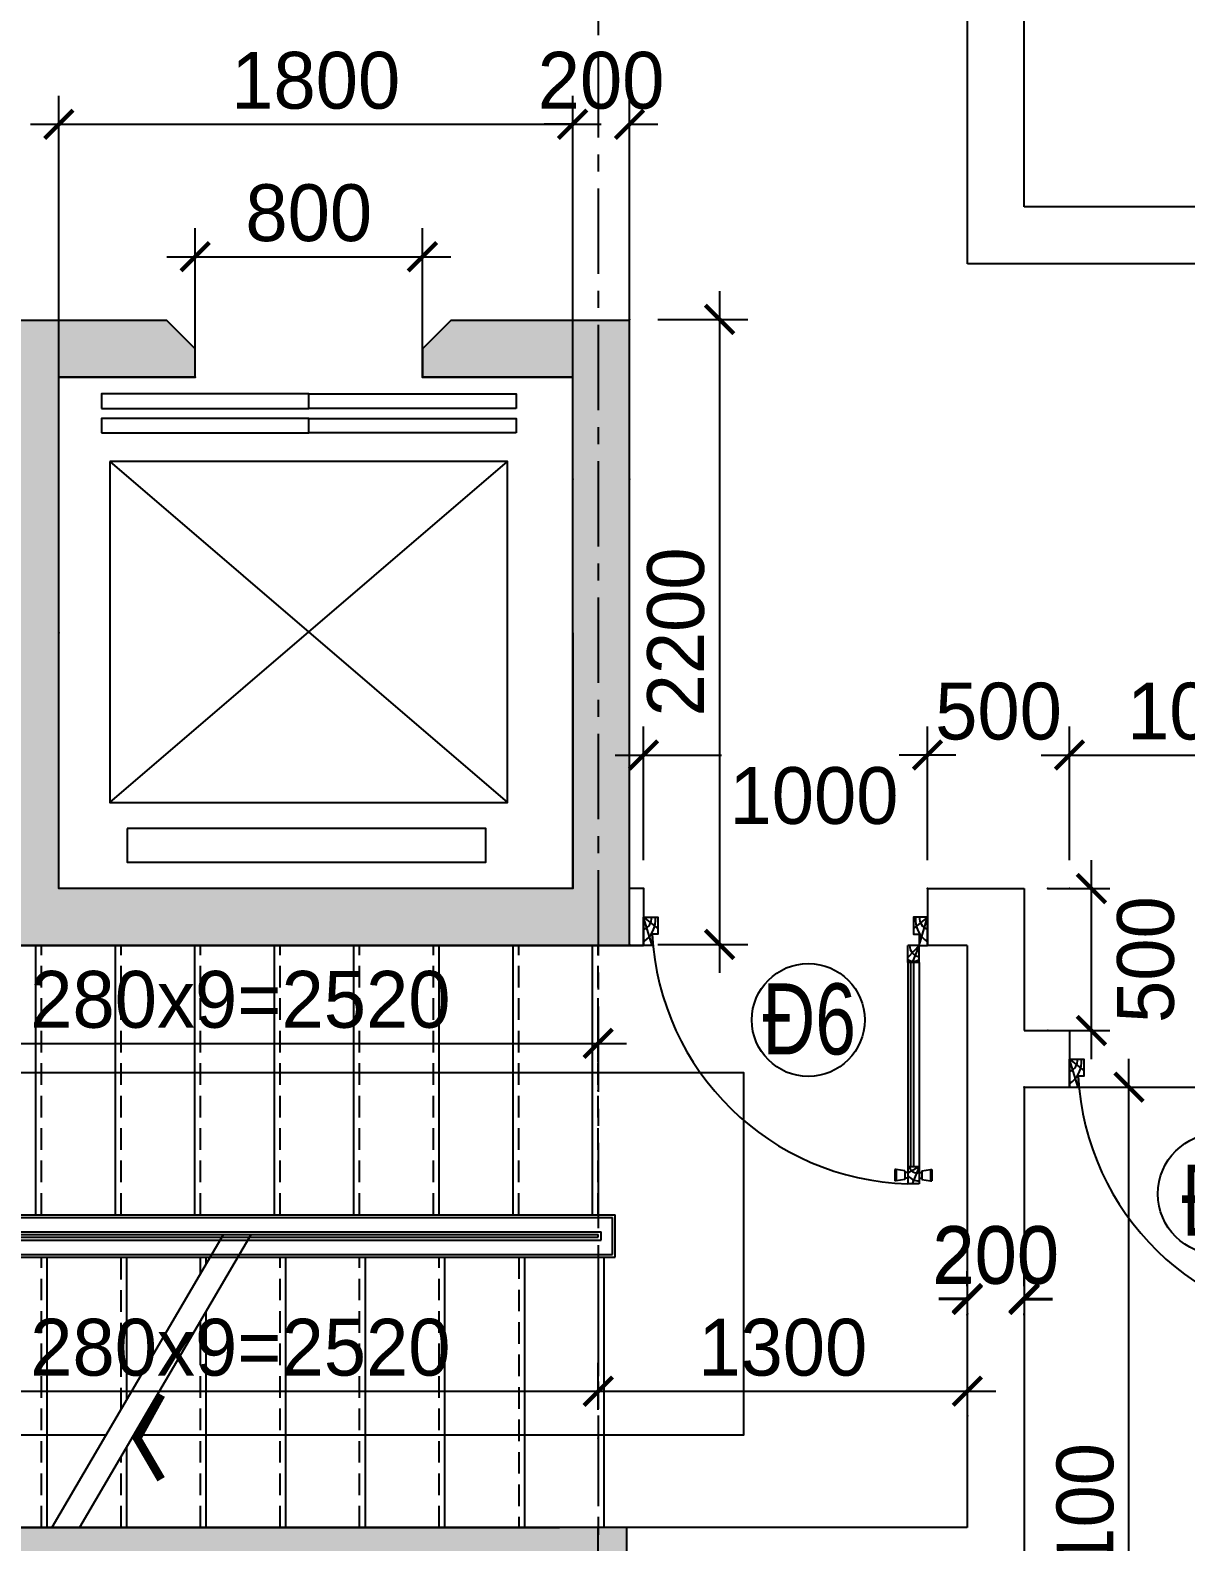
# Model space of a CAD drawing. Header units: inches. Extents: x -844707 to -690155, y -211546 to -175871.
# Drawn here: x -746381 to -742312, y -194963 to -189642 of the extents above; entities that cross this region are included whole.
import ezdxf

# ---------------------------------------------------------------- set-up
doc = ezdxf.new("R2010")
doc.units = ezdxf.units.IN
doc.header["$LTSCALE"] = 48
doc.header["$MEASUREMENT"] = 0
doc.linetypes.add('CENTER', pattern=[2, 1.25, -0.25, 0.25, -0.25])
doc.linetypes.add('Hidden4', pattern=[2.3812, 1.5875, -0.7937])
for name, color, linetype in [('DWGSHARE.com-co-DWGSHARE.com', 72, 'Continuous'), ('DWGSHARE.com-COT-DWGSHARE.com', 2, 'Continuous'), ('DWGSHARE.com-CUA-DWGSHARE.com', 231, 'Continuous'), ('DWGSHARE.com-DIM-DWGSHARE.com', 251, 'Continuous'), ('DWGSHARE.com-duong-DWGSHARE.com', 160, 'Continuous'), ('DWGSHARE.com-HATCH-DWGSHARE.com', 8, 'Continuous'), ('DWGSHARE.com-NET-DWGSHARE.com', 245, 'Continuous'), ('DWGSHARE.com-NETNH-DWGSHARE.com', 154, 'Continuous'), ('DWGSHARE.com-truc-DWGSHARE.com', 250, 'CENTER'), ('DWGSHARE.com-TUONG-DWGSHARE.com', 7, 'Continuous')]:
    doc.layers.add(name, color=color, linetype=linetype)
doc.layers.add('DWGSHARE.com-DefPoints-DWGSHARE.com', color=7, linetype='Continuous', plot=False)
doc.styles.add('KTEN', font='', dxfattribs={"width": 0.9})
doc.styles.add('style4', font='')
doc.styles.add('VNI-AVO', font='')
doc.styles.get('KTEN').set_extended_font_data('VNI-Helve-Condense')
doc.styles.get('style4').set_extended_font_data('VNI-Avo')
doc.styles.get('VNI-AVO').set_extended_font_data('VNI-Avo')
doc.dimstyles.new('100', dxfattribs={"dimscale": 0, "dimtxt": 200, "dimasz": 100, "dimexe": 65, "dimexo": 0, "dimgap": 65, "dimtad": 1, "dimdec": 0, "dimzin": 0, "dimdsep": 46, "dimtxsty": 'style4', "dimblk": 'ARCHTICK', "dimcen": 0.1, "dimdle": 100, "dimclrd": 256, "dimclre": 256, "dimclrt": 2, "dimadec": 0, "dimazin": 0, "dimtfac": 1, "dimtdec": 0, "dimtix": 1, "dimtmove": 2, "dimatfit": 3, "dimldrblk": 'ARCHTICK', "dimfxl": 1, "dimtolj": 1, "dimtzin": 0, "dimlwd": -1, "dimlwe": -1, "dimarcsym": 0})
doc.dimstyles.new('tl1-100', dxfattribs={"dimtxt": 200, "dimasz": 100, "dimexe": 100, "dimexo": 100, "dimgap": 50, "dimtad": 1, "dimdec": 0, "dimzin": 0, "dimdsep": 46, "dimtxsty": 'VNI-AVO', "dimblk": 'ARCHTICK', "dimcen": 1, "dimdle": 100, "dimclrd": 256, "dimclre": 256, "dimclrt": 2, "dimadec": 0, "dimazin": 0, "dimtfac": 1, "dimtdec": 0, "dimtix": 1, "dimtofl": 0, "dimtmove": 2, "dimatfit": 3, "dimldrblk": 'ARCHTICK', "dimfxl": 1, "dimtolj": 2, "dimtzin": 0, "dimarcsym": 0})

# ---------------------------------------------------------------- blocks, each defined once
blk = doc.blocks.new('CUA900')
at = {"color": 1}
for p, q in [((-982.7, 0), (-1012.7, 100)), ((-1012.7, 100), (-962.7, 59.3)), ((-12.7, 100), (-62.7, 59.3)), ((-42.7, 0), (-12.7, 100)), ((-42.7, 0), (-82.7, -42.5)), ((-42.7, 0), (-66.8, -60)), ((-127.7, -789), (-127.7, -829)), ((-122.7, -789), (-127.7, -789)), ((-122.7, -789), (-122.7, -829)), ((-92.7, -794), (-122.7, -789)), ((-92.7, -794), (-92.7, -824)), ((-42.7, -779), (-82.7, -801.6)), ((-42.7, -779), (-66.8, -839)), ((-32.7, -794), (-2.7, -789)), ((-32.7, -794), (-32.7, -824)), ((-2.7, -789), (-2.7, -829)), ((-2.7, -789), (2.3, -789)), ((2.3, -789), (2.3, -829)), ((-122.7, -829), (-127.7, -829)), ((-92.7, -824), (-122.7, -829)), ((-82.7, -799), (-92.7, -799)), ((-82.7, -819), (-92.7, -819)), ((-42.7, -799), (-32.7, -799)), ((-42.7, -819), (-32.7, -819)), ((-32.7, -824), (-2.7, -829)), ((-2.7, -829), (2.3, -829))]:
    blk.add_line(p, q, dxfattribs=at)
at = {"color": 3}
for p, q in [((-42.7, 0), (-82.7, 0)), ((-82.7, -60), (-82.7, 0)), ((-42.7, -60), (-42.7, 0)), ((-42.7, -60), (-82.7, -60)), ((-42.7, -779), (-82.7, -779)), ((-82.7, -779), (-82.7, -839)), ((-42.7, -779), (-42.7, -839)), ((-42.7, -839), (-82.7, -839))]:
    blk.add_line(p, q, dxfattribs=at)
for p, q in [((-82.7, -60), (-82.7, -779)), ((-72.7, -60), (-72.7, -779)), ((-62.7, -60), (-62.7, -779)), ((-42.7, -60), (-42.7, -779))]:
    blk.add_line(p, q)
for points in [[(-982.7, 40), (-982.7, 0), (-1012.7, 0), (-1012.7, 100), (-962.7, 100), (-962.7, 40)], [(-42.7, 40), (-42.7, 0), (-12.7, 0), (-12.7, 100), (-62.7, 100), (-62.7, 40)]]:
    blk.add_lwpolyline(points, close=True, dxfattribs=at)
at = {"color": 1}
for centre, radius, start, end in [((-1025.4, 95.6), 41, 288.0428, 6.1388), ((-1066.4, 92.3), 96.3, 303.9098, 4.6078), ((41, 92.3), 96.3, 175.3922, 236.0902), ((0, 95.6), 41, 173.8612, 251.9572), ((-56.7, 86.9), 926.3, 182.8999, 268.389), ((-36.8, -0.8), 39.4, 178.8582, 261.3705), ((-62.7, -21.4), 34.3, 234.3272, 305.7567), ((-52.1, -776.5), 24.2, 186.0418, 292.8937), ((-46.8, -786.5), 42, 211.3101, 275.6269)]:
    blk.add_arc(centre, radius, start, end, dxfattribs=at)
blk = doc.blocks.new('_ArchTick')
at = {"color": 0, "linetype": 'ByBlock', "const_width": 0.15}
blk.add_lwpolyline([(-0.5, -0.5), (0.5, 0.5)], dxfattribs=at)
blk = doc.blocks.new('*D329')
at = {"layer": 'DWGSHARE.com-DefPoints-DWGSHARE.com', "color": 0, "transparency": 16777216}
for p in [(-742721.3, -192193.5), (-743221.3, -192663.6), (-742721.3, -192663.6)]:
    blk.add_point(p, dxfattribs=at)
at = {"layer": 'DWGSHARE.com-DIM-DWGSHARE.com', "lineweight": -2, "transparency": 16777216}
for p, q in [((-743221.3, -192563.6), (-743221.3, -192093.5)), ((-742721.3, -192563.6), (-742721.3, -192093.5)), ((-743221.3, -192193.5), (-743321.3, -192193.5)), ((-742721.3, -192193.5), (-742621.3, -192193.5))]:
    blk.add_line(p, q, dxfattribs=at)
at = {"layer": 'DWGSHARE.com-DIM-DWGSHARE.com', "lineweight": -2, "transparency": 16777216, "xscale": 100, "yscale": 100, "zscale": 100}
blk.add_blockref('_ArchTick', (-743221.3, -192193.5), dxfattribs=at)
at = {"layer": 'DWGSHARE.com-DIM-DWGSHARE.com', "lineweight": -2, "transparency": 16777216, "xscale": 100, "yscale": 100, "zscale": 100, "rotation": 180}
blk.add_blockref('_ArchTick', (-742721.3, -192193.5), dxfattribs=at)
at = {"layer": 'DWGSHARE.com-DIM-DWGSHARE.com', "color": 2, "transparency": 16777216, "insert": (-742971.3, -192040), "char_height": 200, "attachment_point": 5, "style": 'VNI-AVO'}
blk.add_mtext('\\A2;500', dxfattribs=at)
blk = doc.blocks.new('*D330')
at = {"layer": 'DWGSHARE.com-DefPoints-DWGSHARE.com', "color": 0, "transparency": 16777216}
for p in [(-741721.3, -192193.5), (-742721.3, -192663.6), (-741721.3, -192663.6)]:
    blk.add_point(p, dxfattribs=at)
at = {"layer": 'DWGSHARE.com-DIM-DWGSHARE.com', "lineweight": -2, "transparency": 16777216}
for p, q in [((-742721.3, -192563.6), (-742721.3, -192093.5)), ((-741721.3, -192563.6), (-741721.3, -192093.5)), ((-742821.3, -192193.5), (-741621.3, -192193.5))]:
    blk.add_line(p, q, dxfattribs=at)
at = {"layer": 'DWGSHARE.com-DIM-DWGSHARE.com', "lineweight": -2, "transparency": 16777216, "xscale": 100, "yscale": 100, "zscale": 100, "rotation": 180}
blk.add_blockref('_ArchTick', (-742721.3, -192193.5), dxfattribs=at)
at = {"layer": 'DWGSHARE.com-DIM-DWGSHARE.com', "lineweight": -2, "transparency": 16777216, "xscale": 100, "yscale": 100, "zscale": 100}
blk.add_blockref('_ArchTick', (-741721.3, -192193.5), dxfattribs=at)
at = {"layer": 'DWGSHARE.com-DIM-DWGSHARE.com', "color": 2, "transparency": 16777216, "insert": (-742221.3, -192040), "char_height": 200, "attachment_point": 5, "style": 'VNI-AVO'}
blk.add_mtext('\\A2;1000', dxfattribs=at)
blk = doc.blocks.new('*D331')
at = {"layer": 'DWGSHARE.com-DefPoints-DWGSHARE.com', "color": 0, "transparency": 16777216}
for p in [(-743221.3, -192193.5), (-744221.2, -192663.6), (-743221.3, -192663.6)]:
    blk.add_point(p, dxfattribs=at)
at = {"layer": 'DWGSHARE.com-DIM-DWGSHARE.com', "lineweight": -2, "transparency": 16777216}
for p, q in [((-744221.2, -192563.6), (-744221.2, -192093.5)), ((-743221.3, -192563.6), (-743221.3, -192093.5)), ((-744321.2, -192193.5), (-743946.5, -192193.5)), ((-743121.3, -192193.5), (-743295.7, -192193.5))]:
    blk.add_line(p, q, dxfattribs=at)
at = {"layer": 'DWGSHARE.com-DIM-DWGSHARE.com', "lineweight": -2, "transparency": 16777216, "xscale": 100, "yscale": 100, "zscale": 100, "rotation": 180}
blk.add_blockref('_ArchTick', (-744221.2, -192193.5), dxfattribs=at)
at = {"layer": 'DWGSHARE.com-DIM-DWGSHARE.com', "lineweight": -2, "transparency": 16777216, "xscale": 100, "yscale": 100, "zscale": 100}
blk.add_blockref('_ArchTick', (-743221.3, -192193.5), dxfattribs=at)
at = {"layer": 'DWGSHARE.com-DIM-DWGSHARE.com', "color": 2, "transparency": 16777216, "insert": (-743621.1, -192337.3), "char_height": 200, "attachment_point": 5, "style": 'VNI-AVO'}
blk.add_mtext('\\A2;1000', dxfattribs=at)
blk = doc.blocks.new('*D375')
at = {"layer": 'DWGSHARE.com-DefPoints-DWGSHARE.com', "color": 0, "transparency": 16777216}
for p in [(-744470.8, -189972.8), (-746280.3, -191763.6), (-744470.8, -191763.8)]:
    blk.add_point(p, dxfattribs=at)
at = {"layer": 'DWGSHARE.com-DIM-DWGSHARE.com', "lineweight": -2, "transparency": 16777216}
for p, q in [((-746280.3, -191663.6), (-746280.3, -189872.8)), ((-744470.8, -191663.8), (-744470.8, -189872.8)), ((-746380.3, -189972.8), (-744370.8, -189972.8))]:
    blk.add_line(p, q, dxfattribs=at)
at = {"layer": 'DWGSHARE.com-DIM-DWGSHARE.com', "lineweight": -2, "transparency": 16777216, "xscale": 100, "yscale": 100, "zscale": 100, "rotation": 180}
blk.add_blockref('_ArchTick', (-746280.3, -189972.8), dxfattribs=at)
at = {"layer": 'DWGSHARE.com-DIM-DWGSHARE.com', "lineweight": -2, "transparency": 16777216, "xscale": 100, "yscale": 100, "zscale": 100}
blk.add_blockref('_ArchTick', (-744470.8, -189972.8), dxfattribs=at)
at = {"layer": 'DWGSHARE.com-DIM-DWGSHARE.com', "color": 2, "transparency": 16777216, "insert": (-745375.5, -189819.3), "char_height": 200, "attachment_point": 5, "style": 'VNI-AVO'}
blk.add_mtext('\\A2;1800', dxfattribs=at)
blk = doc.blocks.new('*D393')
at = {"layer": 'DWGSHARE.com-DefPoints-DWGSHARE.com', "color": 0, "transparency": 16777216}
for p in [(-744470.8, -189972.8), (-744470.8, -191221.6), (-744270.8, -191221.6)]:
    blk.add_point(p, dxfattribs=at)
at = {"layer": 'DWGSHARE.com-DIM-DWGSHARE.com', "lineweight": -2, "transparency": 16777216}
for p, q in [((-744470.8, -191121.6), (-744470.8, -189872.8)), ((-744270.8, -191121.6), (-744270.8, -189872.8)), ((-744470.8, -189972.8), (-744570.8, -189972.8)), ((-744270.8, -189972.8), (-744170.8, -189972.8))]:
    blk.add_line(p, q, dxfattribs=at)
at = {"layer": 'DWGSHARE.com-DIM-DWGSHARE.com', "lineweight": -2, "transparency": 16777216, "xscale": 100, "yscale": 100, "zscale": 100}
blk.add_blockref('_ArchTick', (-744470.8, -189972.8), dxfattribs=at)
at = {"layer": 'DWGSHARE.com-DIM-DWGSHARE.com', "lineweight": -2, "transparency": 16777216, "xscale": 100, "yscale": 100, "zscale": 100, "rotation": 180}
blk.add_blockref('_ArchTick', (-744270.8, -189972.8), dxfattribs=at)
at = {"layer": 'DWGSHARE.com-DIM-DWGSHARE.com', "color": 2, "transparency": 16777216, "insert": (-744370.8, -189819.3), "char_height": 200, "attachment_point": 5, "style": 'VNI-AVO'}
blk.add_mtext('\\A2;200', dxfattribs=at)
blk = doc.blocks.new('*D394')
at = {"layer": 'DWGSHARE.com-DefPoints-DWGSHARE.com', "color": 0, "transparency": 16777216}
for p in [(-745000, -190439), (-745800, -190863.6), (-745000, -190863.6)]:
    blk.add_point(p, dxfattribs=at)
at = {"layer": 'DWGSHARE.com-DIM-DWGSHARE.com', "lineweight": -2, "transparency": 16777216}
for p, q in [((-745800, -190763.6), (-745800, -190339)), ((-745000, -190763.6), (-745000, -190339)), ((-745900, -190439), (-744900, -190439))]:
    blk.add_line(p, q, dxfattribs=at)
at = {"layer": 'DWGSHARE.com-DIM-DWGSHARE.com', "lineweight": -2, "transparency": 16777216, "xscale": 100, "yscale": 100, "zscale": 100, "rotation": 180}
blk.add_blockref('_ArchTick', (-745800, -190439), dxfattribs=at)
at = {"layer": 'DWGSHARE.com-DIM-DWGSHARE.com', "lineweight": -2, "transparency": 16777216, "xscale": 100, "yscale": 100, "zscale": 100}
blk.add_blockref('_ArchTick', (-745000, -190439), dxfattribs=at)
at = {"layer": 'DWGSHARE.com-DIM-DWGSHARE.com', "color": 2, "transparency": 16777216, "insert": (-745400, -190285.5), "char_height": 200, "attachment_point": 5, "style": 'VNI-AVO'}
blk.add_mtext('\\A2;800', dxfattribs=at)
blk = doc.blocks.new('*D458')
at = {"layer": 'DWGSHARE.com-DefPoints-DWGSHARE.com', "color": 0, "transparency": 16777216}
for p in [(-742798, -192663.6), (-742644.3, -192663.6), (-742798, -193163.6)]:
    blk.add_point(p, dxfattribs=at)
at = {"layer": 'DWGSHARE.com-DIM-DWGSHARE.com', "transparency": 16777216}
for p, q in [((-742644.3, -193263.6), (-742644.3, -192563.6)), ((-742798, -192663.6), (-742579.3, -192663.6)), ((-742798, -193163.6), (-742579.3, -193163.6))]:
    blk.add_line(p, q, dxfattribs=at)
at = {"layer": 'DWGSHARE.com-DIM-DWGSHARE.com', "transparency": 16777216, "xscale": 100, "yscale": 100, "zscale": 100}
for p, rotation in [((-742644.3, -192663.6), 90), ((-742644.3, -193163.6), 270)]:
    blk.add_blockref('_ArchTick', p, dxfattribs=dict(at, rotation=rotation))
at = {"layer": 'DWGSHARE.com-DIM-DWGSHARE.com', "color": 2, "transparency": 16777216, "insert": (-742452.6, -192913.6), "char_height": 200, "attachment_point": 5, "rotation": 90, "style": 'style4'}
blk.add_mtext('\\A1;500', dxfattribs=at)
blk = doc.blocks.new('*D722')
at = {"layer": 'DWGSHARE.com-DefPoints-DWGSHARE.com', "color": 0, "transparency": 16777216}
for p in [(-742881.3, -193362.6), (-742512.2, -193362.6), (-742881.3, -196463.1)]:
    blk.add_point(p, dxfattribs=at)
at = {"layer": 'DWGSHARE.com-DIM-DWGSHARE.com', "lineweight": -2, "transparency": 16777216}
for p, q in [((-742512.2, -196563.1), (-742512.2, -193262.6)), ((-742781.3, -193362.6), (-742412.2, -193362.6)), ((-742781.3, -196463.1), (-742412.2, -196463.1))]:
    blk.add_line(p, q, dxfattribs=at)
at = {"layer": 'DWGSHARE.com-DIM-DWGSHARE.com', "lineweight": -2, "transparency": 16777216, "xscale": 100, "yscale": 100, "zscale": 100}
for p, rotation in [((-742512.2, -193362.6), 90), ((-742512.2, -196463.1), 270)]:
    blk.add_blockref('_ArchTick', p, dxfattribs=dict(at, rotation=rotation))
at = {"layer": 'DWGSHARE.com-DIM-DWGSHARE.com', "color": 2, "transparency": 16777216, "insert": (-742665.7, -194912.8), "char_height": 200, "attachment_point": 5, "rotation": 90, "style": 'VNI-AVO'}
blk.add_mtext('\\A2;3100', dxfattribs=at)
blk = doc.blocks.new('*D740')
at = {"layer": 'DWGSHARE.com-DefPoints-DWGSHARE.com', "color": 0, "transparency": 16777216}
for p in [(-742881.3, -194110.2), (-743081.3, -194163.8), (-742881.3, -194163.8)]:
    blk.add_point(p, dxfattribs=at)
at = {"layer": 'DWGSHARE.com-DIM-DWGSHARE.com', "lineweight": -2, "transparency": 16777216}
for p, q in [((-743081.3, -194063.8), (-743081.3, -194010.2)), ((-742881.3, -194063.8), (-742881.3, -194010.2)), ((-743081.3, -194110.2), (-743181.3, -194110.2)), ((-742881.3, -194110.2), (-742781.3, -194110.2))]:
    blk.add_line(p, q, dxfattribs=at)
at = {"layer": 'DWGSHARE.com-DIM-DWGSHARE.com', "lineweight": -2, "transparency": 16777216, "xscale": 100, "yscale": 100, "zscale": 100}
blk.add_blockref('_ArchTick', (-743081.3, -194110.2), dxfattribs=at)
at = {"layer": 'DWGSHARE.com-DIM-DWGSHARE.com', "lineweight": -2, "transparency": 16777216, "xscale": 100, "yscale": 100, "zscale": 100, "rotation": 180}
blk.add_blockref('_ArchTick', (-742881.3, -194110.2), dxfattribs=at)
at = {"layer": 'DWGSHARE.com-DIM-DWGSHARE.com', "color": 2, "transparency": 16777216, "insert": (-742981.3, -193956.7), "char_height": 200, "attachment_point": 5, "style": 'VNI-AVO'}
blk.add_mtext('\\A2;200', dxfattribs=at)
blk = doc.blocks.new('*D804')
at = {"layer": 'DWGSHARE.com-DefPoints-DWGSHARE.com', "color": 0, "transparency": 16777216}
for p in [(-743081, -194433.1), (-743081, -194519.3), (-744380.8, -194598.9)]:
    blk.add_point(p, dxfattribs=at)
at = {"layer": 'DWGSHARE.com-DIM-DWGSHARE.com', "lineweight": -2, "transparency": 16777216}
for p, q in [((-744380.8, -194498.9), (-744380.8, -194333.1)), ((-743081, -194419.3), (-743081, -194333.1)), ((-744480.8, -194433.1), (-742981, -194433.1))]:
    blk.add_line(p, q, dxfattribs=at)
at = {"layer": 'DWGSHARE.com-DIM-DWGSHARE.com', "lineweight": -2, "transparency": 16777216, "xscale": 100, "yscale": 100, "zscale": 100, "rotation": 180}
blk.add_blockref('_ArchTick', (-744380.8, -194433.1), dxfattribs=at)
at = {"layer": 'DWGSHARE.com-DIM-DWGSHARE.com', "lineweight": -2, "transparency": 16777216, "xscale": 100, "yscale": 100, "zscale": 100}
blk.add_blockref('_ArchTick', (-743081, -194433.1), dxfattribs=at)
at = {"layer": 'DWGSHARE.com-DIM-DWGSHARE.com', "color": 2, "transparency": 16777216, "insert": (-743730.9, -194279.6), "char_height": 200, "attachment_point": 5, "style": 'VNI-AVO'}
blk.add_mtext('\\A2;1300', dxfattribs=at)
blk = doc.blocks.new('*D802')
at = {"layer": 'DWGSHARE.com-DefPoints-DWGSHARE.com', "color": 0, "transparency": 16777216}
for p in [(-744380.8, -193208.4), (-746900.8, -193268.1), (-744380.8, -193374.2)]:
    blk.add_point(p, dxfattribs=at)
at = {"layer": 'DWGSHARE.com-DIM-DWGSHARE.com', "lineweight": -2, "transparency": 16777216}
for p, q in [((-746900.8, -193168.1), (-746900.8, -193108.4)), ((-744380.8, -193274.2), (-744380.8, -193108.4)), ((-747000.8, -193208.4), (-744280.8, -193208.4))]:
    blk.add_line(p, q, dxfattribs=at)
at = {"layer": 'DWGSHARE.com-DIM-DWGSHARE.com', "lineweight": -2, "transparency": 16777216, "xscale": 100, "yscale": 100, "zscale": 100, "rotation": 180}
blk.add_blockref('_ArchTick', (-746900.8, -193208.4), dxfattribs=at)
at = {"layer": 'DWGSHARE.com-DIM-DWGSHARE.com', "lineweight": -2, "transparency": 16777216, "xscale": 100, "yscale": 100, "zscale": 100}
blk.add_blockref('_ArchTick', (-744380.8, -193208.4), dxfattribs=at)
at = {"layer": 'DWGSHARE.com-DIM-DWGSHARE.com', "color": 2, "transparency": 16777216, "insert": (-745640.8, -193054.9), "char_height": 200, "attachment_point": 5, "style": 'VNI-AVO'}
blk.add_mtext('\\A2;280x9=2520', dxfattribs=at)
blk = doc.blocks.new('*D800')
at = {"layer": 'DWGSHARE.com-DefPoints-DWGSHARE.com', "color": 0, "transparency": 16777216}
for p in [(-742881, -194106.6), (-743081, -194160.2), (-742881, -194160.2)]:
    blk.add_point(p, dxfattribs=at)
at = {"layer": 'DWGSHARE.com-DIM-DWGSHARE.com', "lineweight": -2, "transparency": 16777216}
for p, q in [((-743081, -194060.2), (-743081, -194006.6)), ((-742881, -194060.2), (-742881, -194006.6)), ((-743081, -194106.6), (-743181, -194106.6)), ((-742881, -194106.6), (-742781, -194106.6))]:
    blk.add_line(p, q, dxfattribs=at)
at = {"layer": 'DWGSHARE.com-DIM-DWGSHARE.com', "lineweight": -2, "transparency": 16777216, "xscale": 100, "yscale": 100, "zscale": 100}
blk.add_blockref('_ArchTick', (-743081, -194106.6), dxfattribs=at)
at = {"layer": 'DWGSHARE.com-DIM-DWGSHARE.com', "lineweight": -2, "transparency": 16777216, "xscale": 100, "yscale": 100, "zscale": 100, "rotation": 180}
blk.add_blockref('_ArchTick', (-742881, -194106.6), dxfattribs=at)
at = {"layer": 'DWGSHARE.com-DIM-DWGSHARE.com', "color": 2, "transparency": 16777216, "insert": (-742981, -193953.1), "char_height": 200, "attachment_point": 5, "style": 'VNI-AVO'}
blk.add_mtext('\\A2;200', dxfattribs=at)
blk = doc.blocks.new('*D801')
at = {"layer": 'DWGSHARE.com-DefPoints-DWGSHARE.com', "color": 0, "transparency": 16777216}
for p in [(-744270.5, -190659.9), (-744270.5, -192859.9), (-743953.5, -192859.9)]:
    blk.add_point(p, dxfattribs=at)
at = {"layer": 'DWGSHARE.com-DIM-DWGSHARE.com', "lineweight": -2, "transparency": 16777216}
for p, q in [((-743953.5, -190559.9), (-743953.5, -192959.9)), ((-744170.5, -190659.9), (-743853.5, -190659.9)), ((-744170.5, -192859.9), (-743853.5, -192859.9))]:
    blk.add_line(p, q, dxfattribs=at)
at = {"layer": 'DWGSHARE.com-DIM-DWGSHARE.com', "lineweight": -2, "transparency": 16777216, "xscale": 100, "yscale": 100, "zscale": 100}
for p, rotation in [((-743953.5, -190659.9), 90), ((-743953.5, -192859.9), 270)]:
    blk.add_blockref('_ArchTick', p, dxfattribs=dict(at, rotation=rotation))
at = {"layer": 'DWGSHARE.com-DIM-DWGSHARE.com', "color": 2, "transparency": 16777216, "insert": (-744107, -191759.9), "char_height": 200, "attachment_point": 5, "rotation": 90, "style": 'VNI-AVO'}
blk.add_mtext('\\A2;2200', dxfattribs=at)
blk = doc.blocks.new('*D821')
at = {"layer": 'DWGSHARE.com-DefPoints-DWGSHARE.com', "color": 0, "transparency": 16777216}
for p in [(-744380.8, -194433.1), (-746900.8, -194492.8), (-744380.8, -194598.9)]:
    blk.add_point(p, dxfattribs=at)
at = {"layer": 'DWGSHARE.com-DIM-DWGSHARE.com', "lineweight": -2, "transparency": 16777216}
for p, q in [((-746900.8, -194392.8), (-746900.8, -194333.1)), ((-744380.8, -194498.9), (-744380.8, -194333.1)), ((-747000.8, -194433.1), (-744280.8, -194433.1))]:
    blk.add_line(p, q, dxfattribs=at)
at = {"layer": 'DWGSHARE.com-DIM-DWGSHARE.com', "lineweight": -2, "transparency": 16777216, "xscale": 100, "yscale": 100, "zscale": 100, "rotation": 180}
blk.add_blockref('_ArchTick', (-746900.8, -194433.1), dxfattribs=at)
at = {"layer": 'DWGSHARE.com-DIM-DWGSHARE.com', "lineweight": -2, "transparency": 16777216, "xscale": 100, "yscale": 100, "zscale": 100}
blk.add_blockref('_ArchTick', (-744380.8, -194433.1), dxfattribs=at)
at = {"layer": 'DWGSHARE.com-DIM-DWGSHARE.com', "color": 2, "transparency": 16777216, "insert": (-745640.8, -194279.6), "char_height": 200, "attachment_point": 5, "style": 'VNI-AVO'}
blk.add_mtext('\\A2;280x9=2520', dxfattribs=at)

msp = doc.modelspace()

# ---------------------------------------------------------------- hatches: boundary and pattern name
at = {"layer": 'DWGSHARE.com-COT-DWGSHARE.com'}
h = msp.add_hatch(dxfattribs=at)
h.set_pattern_fill('ANSI38', color=256, scale=50, style=0)
h.set_pattern_definition([(45, (83472.2876, 3272.6367), (-4.419417382, 4.419417382), []), (135, (83472.2876, 3272.6367), (-13.258252147, 4.419417382), [15.625, -9.375])])
h.paths.add_polyline_path([(-748490.8, -190663.6), (-748490.8, -192863.6), (-744270.8, -192863.6), (-744270.8, -190663.6), (-744900, -190663.6), (-745000, -190763.6), (-745000, -190863.6), (-744471.3, -190864.1), (-744470.8, -192663.6), (-746280.3, -192663.6), (-746280.3, -190863.6), (-745800, -190863.6), (-745800, -190763.6), (-745900, -190663.6), (-746860.5, -190663.6), (-746960.5, -190763.6), (-746960.5, -190863.6), (-746480.3, -190863.6), (-746480.3, -192663.6), (-748290.8, -192663.6), (-748290.3, -190864.1), (-747760.5, -190863.6), (-747760.5, -190763.6), (-747860.5, -190663.6)])
msp.add_hatch(color=256, dxfattribs=at).paths.add_polyline_path([(-748481.7, -195213.1), (-744279.8, -195213.1), (-744279.8, -194913.1), (-748481.7, -194913.1)])

# ---------------------------------------------------------------- linework, layer by layer
at = {"layer": 'DWGSHARE.com-co-DWGSHARE.com'}
msp.add_lwpolyline([(-748379.8, -195213.1), (-744381.8, -195213.1), (-744380.8, -194913.1), (-748380.8, -194913.1)], close=True, dxfattribs=at)
at = {"layer": 'DWGSHARE.com-COT-DWGSHARE.com'}
for points in [[(-748490.8, -190663.6), (-748490.8, -192863.6), (-744270.8, -192863.6), (-744270.8, -190663.6), (-744900, -190663.6), (-745000, -190763.6), (-745000, -190863.6), (-744471.3, -190864.1), (-744470.8, -192663.6), (-746280.3, -192663.6), (-746280.3, -190863.6), (-745800, -190863.6), (-745800, -190763.6), (-745900, -190663.6), (-746860.5, -190663.6), (-746960.5, -190763.6), (-746960.5, -190863.6), (-746480.3, -190863.6), (-746480.3, -192663.6), (-748290.8, -192663.6), (-748290.3, -190864.1), (-747760.5, -190863.6), (-747760.5, -190763.6), (-747860.5, -190663.6)], [(-748481.7, -195213.1), (-744279.8, -195213.1), (-744279.8, -194913.1), (-748481.7, -194913.1)]]:
    msp.add_lwpolyline(points, close=True, dxfattribs=at)
at = {"layer": 'DWGSHARE.com-CUA-DWGSHARE.com'}
msp.add_line((-741571.3, -193363.6), (-742871.3, -193363.6), dxfattribs=at)
for centre, radius in [((-743641.1, -193126.2), 198.8), ((-742196.3, -193738.4), 213.8)]:
    msp.add_circle(centre, radius, dxfattribs=at)
at = {"layer": 'DWGSHARE.com-DIM-DWGSHARE.com'}
for p, q in [((-742781.3, -193362.6), (-741646.3, -193363.6)), ((-746303.5, -194911.3), (-745700.6, -193881.8)), ((-746205.8, -194911.3), (-745603, -193881.8))]:
    msp.add_line(p, q, dxfattribs=at)
at = {"layer": 'DWGSHARE.com-duong-DWGSHARE.com'}
for points in [[(-746114.4, -194588.3), (-747444.4, -194588.3), (-747444.4, -193311.3), (-745942.6, -193311.3)], [(-745942.6, -193311.3), (-743869.4, -193311.3), (-743869.4, -194588.3), (-746016.7, -194588.3)]]:
    msp.add_lwpolyline(points, dxfattribs=at)
at = {"layer": 'DWGSHARE.com-HATCH-DWGSHARE.com', "color": 1, "const_width": 30}
msp.add_lwpolyline([(-745919.9, -194743), (-746004.2, -194599), (-745919.6, -194445.7)], dxfattribs=at)
at = {"layer": 'DWGSHARE.com-NET-DWGSHARE.com'}
for p, q in [((-746100.3, -191160.1), (-744699.8, -192360.5)), ((-746100.3, -192360.5), (-744699.8, -191160.1)), ((-746360.8, -193811.8), (-746360.8, -192863.7)), ((-746080.8, -193811.8), (-746080.8, -192863.6)), ((-745800.8, -193811.8), (-745800.8, -192863.7)), ((-745520.8, -193811.8), (-745520.8, -192863.7)), ((-745240.8, -193811.8), (-745240.8, -192863.7)), ((-744940.8, -193811.8), (-744940.8, -192863.7)), ((-744680.8, -193811.8), (-744680.8, -192863.7)), ((-744400.8, -193811.8), (-744400.8, -192863.7)), ((-746960.8, -193811.8), (-745647.3, -193811.8)), ((-745647.3, -193811.8), (-744320.8, -193811.8)), ((-744320.8, -193961.3), (-744320.8, -193811.8)), ((-746900.8, -193881.8), (-745606.3, -193881.8)), ((-746900.8, -193891.3), (-744380.8, -193891.3)), ((-745606.3, -193881.8), (-744380.8, -193881.8)), ((-744380.8, -193891.3), (-744380.8, -193881.8)), ((-746960.8, -193961.3), (-744320.8, -193961.3)), ((-746320.8, -194913.2), (-746320.8, -193961.3)), ((-746040.8, -194462.6), (-746040.8, -193961.3)), ((-745760.8, -193984.5), (-745760.8, -193961.3)), ((-745480.8, -194913.2), (-745480.8, -193961.3)), ((-745200.8, -194913.2), (-745200.8, -193961.3)), ((-744920.8, -194913.2), (-744920.8, -193961.3)), ((-744640.8, -193961.3), (-744640.8, -194913.2)), ((-744360.8, -193961.3), (-744360.8, -194913.2)), ((-745760.8, -194913.2), (-745760.8, -194151.3)), ((-746040.8, -194913.2), (-746040.8, -194629.4))]:
    msp.add_line(p, q, dxfattribs=at)
at = {"layer": 'DWGSHARE.com-NET-DWGSHARE.com', "linetype": 'Hidden4'}
for p, q in [((-746340.8, -193811.8), (-746340.8, -192863.7)), ((-746060.8, -193811.8), (-746060.8, -192863.6)), ((-745780.8, -193811.8), (-745780.8, -192863.7)), ((-745500.8, -193811.8), (-745500.8, -192863.7)), ((-745220.8, -193811.8), (-745220.8, -192863.7)), ((-744960.8, -193811.8), (-744960.8, -192863.7)), ((-744660.8, -193811.8), (-744660.8, -192863.7)), ((-744380.8, -193811.8), (-744380.8, -192863.7)), ((-746340.8, -194913.2), (-746340.8, -193961.3)), ((-746060.8, -194496.8), (-746060.8, -193961.3)), ((-745780.8, -194018.6), (-745780.8, -193961.3)), ((-745500.8, -194913.2), (-745500.8, -193961.3)), ((-745220.8, -194913.2), (-745220.8, -193961.3)), ((-744940.8, -194913.2), (-744940.8, -193961.3)), ((-744660.8, -193961.3), (-744660.8, -194913.2)), ((-744380.8, -193961.3), (-744380.8, -194913.2)), ((-745780.8, -194913.2), (-745780.8, -194185.4)), ((-746060.8, -194913.2), (-746060.8, -194663.6))]:
    msp.add_line(p, q, dxfattribs=at)
at = {"layer": 'DWGSHARE.com-NET-DWGSHARE.com'}
for points in [[(-746130, -190972.8), (-745400, -190972.8), (-745400, -190921.8), (-746130, -190921.8)], [(-744670.1, -190972.8), (-745400, -190972.8), (-745400, -190921.8), (-744670.1, -190921.8)], [(-746130, -191059.5), (-745400, -191059.5), (-745400, -191008.5), (-746130, -191008.5)], [(-744670.1, -191059.5), (-745400, -191059.5), (-745400, -191008.5), (-744670.1, -191008.5)], [(-746100.3, -191160.1), (-746100.3, -192360.5), (-744699.8, -192360.5), (-744699.8, -191160.1)], [(-746039, -192451.6), (-746039, -192570.4), (-744776.9, -192570.4), (-744776.9, -192451.6)]]:
    msp.add_lwpolyline(points, close=True, dxfattribs=at)
at = {"layer": 'DWGSHARE.com-NETNH-DWGSHARE.com'}
for p, q in [((-746950.8, -193821.8), (-745641.4, -193821.8)), ((-745641.4, -193821.8), (-744330.8, -193821.8)), ((-744330.8, -193951.3), (-744330.8, -193821.8)), ((-746910.8, -193871.8), (-745612.1, -193871.8)), ((-746910.8, -193901.3), (-744370.8, -193901.3)), ((-745612.1, -193871.8), (-744370.8, -193871.8)), ((-744370.8, -193901.3), (-744370.8, -193871.8)), ((-746950.8, -193951.3), (-744330.8, -193951.3))]:
    msp.add_line(p, q, dxfattribs=at)
at = {"layer": 'DWGSHARE.com-truc-DWGSHARE.com', "ltscale": 5}
msp.add_line((-744380.8, -184438.9), (-744380.8, -205388.8), dxfattribs=at)
at = {"layer": 'DWGSHARE.com-TUONG-DWGSHARE.com'}
for p, q in [((-742880.8, -190263.6), (-742880.8, -187513.1)), ((-743080.8, -190463.6), (-743080.8, -188764.1)), ((-740380.3, -190263.6), (-742880.8, -190263.6)), ((-741571.3, -190463.6), (-743080.8, -190463.6)), ((-745900, -190663.6), (-746860.5, -190663.6)), ((-745800, -190763.6), (-745900, -190663.6)), ((-745000, -190763.6), (-744900, -190663.6)), ((-744270.8, -190663.6), (-744900, -190663.6)), ((-744270.8, -192663.6), (-744270.8, -190663.6)), ((-744270.8, -192663.6), (-744270.8, -190663.6)), ((-745800, -190863.6), (-745800, -190763.6)), ((-745000, -190863.6), (-745000, -190763.6)), ((-746280.3, -192663.6), (-746280.3, -190863.6)), ((-745800, -190863.6), (-746280.3, -190863.6)), ((-744471.3, -190863.6), (-745000, -190863.6)), ((-744470.8, -192663.6), (-744470.8, -190864.1)), ((-744470.8, -192663.6), (-746280.3, -192663.6)), ((-744470.8, -192663.6), (-744470.8, -192663.6)), ((-744221.2, -192663.6), (-744270.8, -192663.6)), ((-744221.2, -192663.6), (-744270.8, -192663.6)), ((-744221.2, -192663.6), (-744221.2, -192863.6)), ((-744221.2, -192663.6), (-744221.2, -192863.6)), ((-743221.3, -192663.6), (-743221.3, -192863.6)), ((-743221.3, -192663.6), (-743221.3, -192863.6)), ((-743221.3, -192663.6), (-742881.3, -192663.6)), ((-742881.3, -192663.6), (-742881.3, -193163.6)), ((-748540.3, -192863.6), (-744221.3, -192863.6)), ((-744221.2, -192863.6), (-748279.8, -192863.6)), ((-743081.3, -192863.6), (-743221.3, -192863.6)), ((-743081.3, -192863.6), (-743221.3, -192863.6)), ((-743081.3, -192863.6), (-743081.3, -194913.1)), ((-743081.3, -192863.6), (-743081.3, -194063.8)), ((-742881.3, -192863.6), (-742881.3, -193163.6)), ((-742881.3, -193163.6), (-742721.3, -193163.6)), ((-742881.3, -193163.6), (-742721.3, -193163.6)), ((-742721.3, -193163.6), (-742721.3, -193363.6)), ((-742721.3, -193163.6), (-742721.3, -193363.6)), ((-742721.3, -193363.6), (-742881.3, -193363.6)), ((-742881.3, -193363.6), (-742881.3, -195113.1)), ((-742881.3, -193363.6), (-742881.3, -195113.1)), ((-742721.3, -193363.6), (-742871.3, -193363.6)), ((-742721.3, -193363.6), (-742871.3, -193363.6)), ((-742721.3, -193363.6), (-742871.3, -193363.6)), ((-743081.3, -194163.8), (-743081.3, -194913.1)), ((-749691.3, -194913.1), (-744517, -194913.1)), ((-743081.3, -194913.1), (-748279.8, -194913.1))]:
    msp.add_line(p, q, dxfattribs=at)
for centre in [(-744371.3, -190664.1), (-744471.3, -190864.1)]:
    msp.add_arc(centre, 0.5, 0, 90, dxfattribs=at)

# ---------------------------------------------------------------- block references
at = {"layer": 'DWGSHARE.com-CUA-DWGSHARE.com'}
for p in [(-743208.5, -192863.6), (-741708.6, -193363.6)]:
    msp.add_blockref('CUA900', p, dxfattribs=at)

# ---------------------------------------------------------------- texts
at = {"layer": 'DWGSHARE.com-CUA-DWGSHARE.com', "style": 'KTEN', "width": 0.9}
for s, p in [('Ñ6', (-743802.5, -193247.4)), ('Ñ1', (-742327.1, -193885.1))]:
    msp.add_text(s, height=250, dxfattribs=at).set_placement(p)

# ---------------------------------------------------------------- dimensions: what is measured, and where the dimension line sits
at = {"layer": 'DWGSHARE.com-DIM-DWGSHARE.com'}
for base, p1, p2, text, picture, middle in [((-744470.8, -189972.8), (-746280.3, -191763.6), (-744470.8, -191763.8), '1800', '*D375', (-745375.5, -189819.3)), ((-744380.8, -193208.4), (-746900.8, -193268.1), (-744380.8, -193374.2), '280x9=<>', '*D802', (-745640.8, -193054.9)), ((-744380.8, -194433.1), (-746900.8, -194492.8), (-744380.8, -194598.9), '280x9=<>', '*D821', (-745640.8, -194279.6))]:
    dim = msp.add_linear_dim(base=base, p1=p1, p2=p2, text=text, dimstyle='tl1-100', dxfattribs=at)
    dim.commit()
    dim.dimension.update_dxf_attribs({"geometry": picture, "text_midpoint": middle})
for base, p1, p2, picture, middle in [((-744470.8, -189972.8), (-744270.8, -191221.6), (-744470.8, -191221.6), '*D393', (-744370.8, -189819.3)), ((-745000, -190439), (-745800, -190863.6), (-745000, -190863.6), '*D394', (-745400, -190285.5)), ((-742721.3, -192193.5), (-743221.3, -192663.6), (-742721.3, -192663.6), '*D329', (-742971.3, -192040)), ((-741721.3, -192193.5), (-742721.3, -192663.6), (-741721.3, -192663.6), '*D330', (-742221.3, -192040)), ((-742881.3, -194110.2), (-743081.3, -194163.8), (-742881.3, -194163.8), '*D740', (-742981.3, -193956.7)), ((-742881, -194106.6), (-743081, -194160.2), (-742881, -194160.2), '*D800', (-742981, -193953.1)), ((-743081, -194433.1), (-744380.8, -194598.9), (-743081, -194519.3), '*D804', (-743730.9, -194279.6))]:
    dim = msp.add_linear_dim(base=base, p1=p1, p2=p2, dimstyle='tl1-100', dxfattribs=at)
    dim.commit()
    dim.dimension.update_dxf_attribs({"geometry": picture, "text_midpoint": middle})
for base, p1, p2, picture, middle in [((-743953.5, -192859.9), (-744270.5, -190659.9), (-744270.5, -192859.9), '*D801', (-744107, -191759.9)), ((-742512.2309, -193362.5616), (-742881.2541, -196463.0547), (-742881.2541, -193362.5616), '*D722', (-742665.7445, -194912.8082))]:
    dim = msp.add_linear_dim(base=base, p1=p1, p2=p2, angle=90, dimstyle='tl1-100', dxfattribs=at)
    dim.commit()
    dim.dimension.update_dxf_attribs({"geometry": picture, "text_midpoint": middle})
dim = msp.add_linear_dim(base=(-743221.3, -192193.5), p1=(-744221.2, -192663.6), p2=(-743221.3, -192663.6), dimstyle='tl1-100', dxfattribs=at)
dim.commit()
dim.dimension.update_dxf_attribs({"geometry": '*D331', "text_midpoint": (-743621.1, -192337.3), "dimtype": 160})
dim = msp.add_linear_dim(base=(-742644.3, -192663.6), p1=(-742798, -193163.6), p2=(-742798, -192663.6), angle=90, dimstyle='100', override={"dimscale": 1}, dxfattribs=at)
dim.commit()
dim.dimension.update_dxf_attribs({"geometry": '*D458', "text_midpoint": (-742452.6, -192913.6), "dimtype": 160})

doc.saveas('drawing.dxf')
